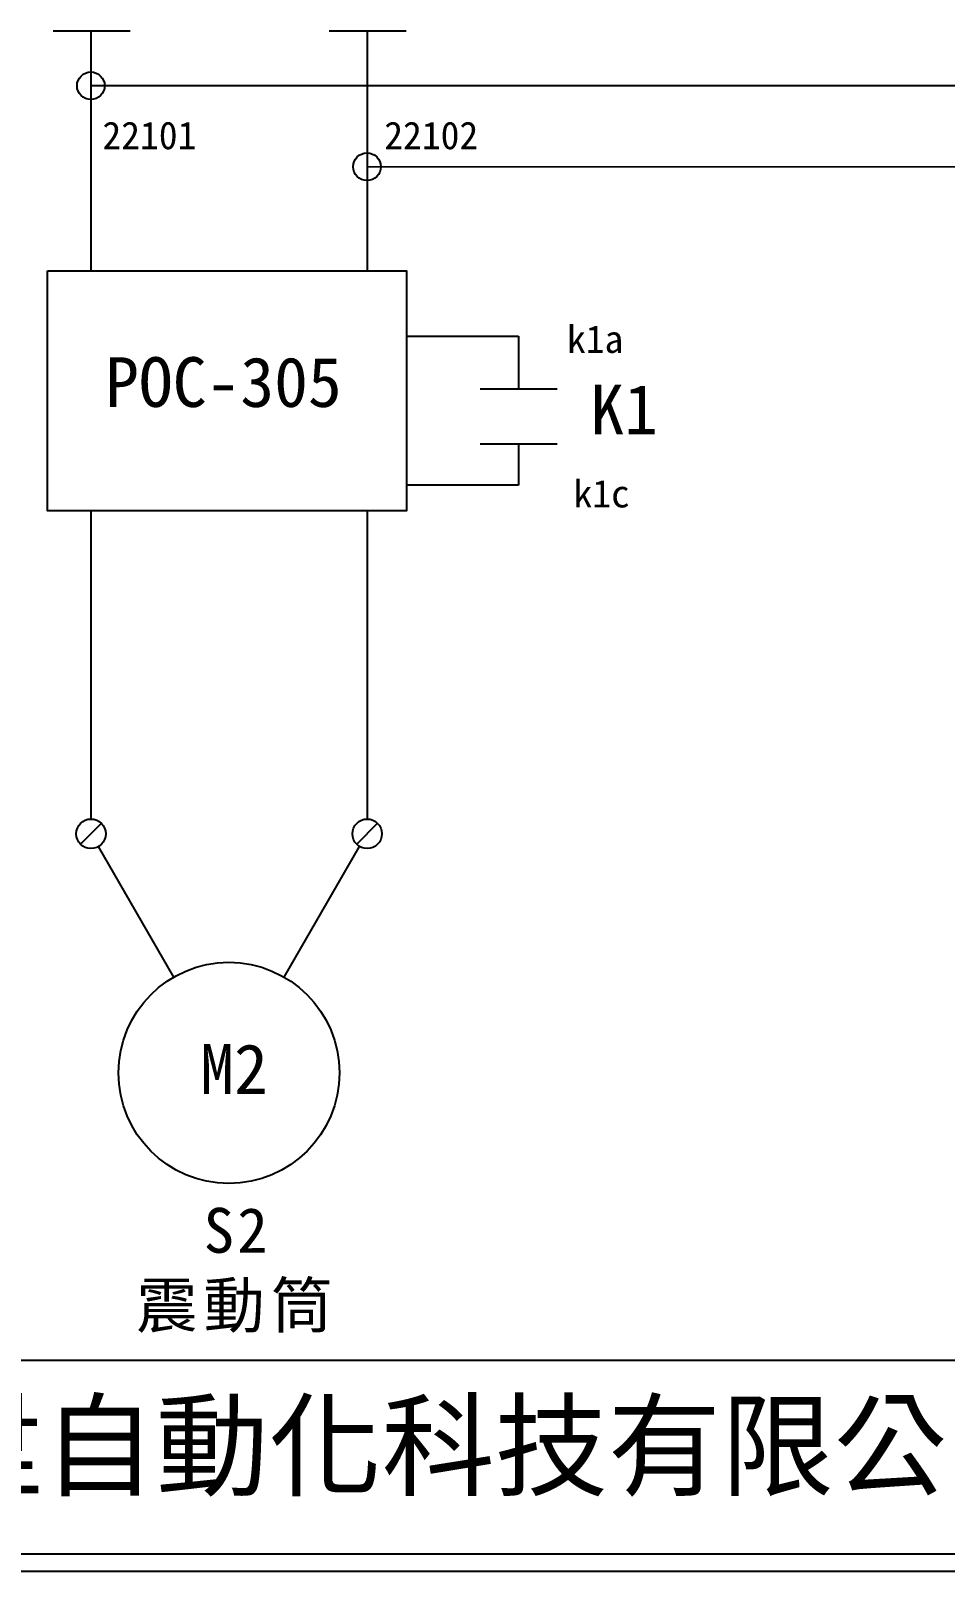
# Model space of a CAD drawing. Extents: x 10 to 297, y 3 to 207.
# Drawn here: x 64.1 to 130.3, y 3 to 114.5 of the extents above; entities that cross this region are included whole.
import ezdxf

# ---------------------------------------------------------------- set-up
doc = ezdxf.new("R2010")
doc.units = 0
doc.layers.get('0').update_dxf_attribs({"linetype": 'CONTINUOUS'})
doc.layers.add('圖框層', color=7, linetype='CONTINUOUS')
doc.layers.add('標尺寸層', color=3, linetype='CONTINUOUS')
doc.styles.add('STSL', font='kaiu.ttf')
doc.styles.add('標楷體', font='kaiu.ttf')

msp = doc.modelspace()

# ---------------------------------------------------------------- linework, layer by layer
for p, q in [((88.45, 114.47), (88.45, 104.63)), ((68.45, 110.49), (68.45, 104.63)), ((68.45, 104.63), (68.45, 97.1)), ((88.45, 104.63), (88.45, 97.1)), ((68.46, 79.72), (68.46, 57.43)), ((88.46, 79.72), (88.46, 57.43)), ((69.22, 57.12), (67.71, 55.6)), ((89.22, 57.12), (87.71, 55.6)), ((74.45, 45.99), (69, 55.43)), ((82.45, 45.99), (87.91, 55.44))]:
    msp.add_line(p, q)
for centre, radius in [((68.46, 56.36), 1.07), ((88.46, 56.36), 1.07), ((78.45, 39.06), 8)]:
    msp.add_circle(centre, radius)
at = {"layer": '圖框層', "color": 7}
for p, q in [((11.25, 4.25), (295.75, 4.25)), ((10, 3), (297, 3))]:
    msp.add_line(p, q, dxfattribs=at)
at = {"layer": '標尺寸層', "color": 7}
for p, q in [((65.72, 114.47), (71.29, 114.47)), ((68.45, 114.47), (68.45, 104.63)), ((85.72, 114.47), (91.29, 114.47)), ((136.33, 110.49), (68.45, 110.49)), ((88.45, 104.63), (156.33, 104.66)), ((91.35, 92.38), (99.42, 92.38)), ((99.42, 92.38), (99.42, 88.55)), ((96.64, 88.55), (102.21, 88.55)), ((99.42, 88.55), (102.21, 88.55)), ((96.64, 84.58), (102.21, 84.58)), ((96.64, 84.58), (99.42, 84.58)), ((99.42, 84.58), (99.42, 81.59)), ((99.42, 81.59), (91.3, 81.59)), ((145.75, 18.25), (11.25, 18.25))]:
    msp.add_line(p, q, dxfattribs=at)
msp.add_lwpolyline([(65.3, 97.1), (91.3, 97.1), (91.3, 79.72), (65.3, 79.72)], close=True, dxfattribs=at)
for centre in [(68.45, 110.49), (88.45, 104.63)]:
    msp.add_circle(centre, 1, dxfattribs=at)

# ---------------------------------------------------------------- texts
at = {"color": 0, "insert": (79.05, 29.29), "char_height": 3.25, "width": 24.1454, "attachment_point": 2, "style": '標楷體'}
msp.add_mtext('{\\T1.1;S2\\P震動筒}', dxfattribs=at)
at = {"layer": '圖框層', "color": 4, "style": 'STSL'}
for s, height, p in [('22101', 2, (69.29, 105.9)), ('22102', 2, (89.7, 105.9)), ('k1a', 2, (102.93, 91.16)), ('POC-305', 3.6, (69.48, 87.25)), ('K1', 3.6, (104.62, 85.27)), ('k1c', 2, (103.4, 79.98)), ('M2', 3.6, (76.37, 37.54)), ('泓陞自動化科技有限公司', 6, (48.6, 9.08))]:
    msp.add_text(s, height=height, dxfattribs=at).set_placement(p)

doc.saveas('drawing.dxf')
